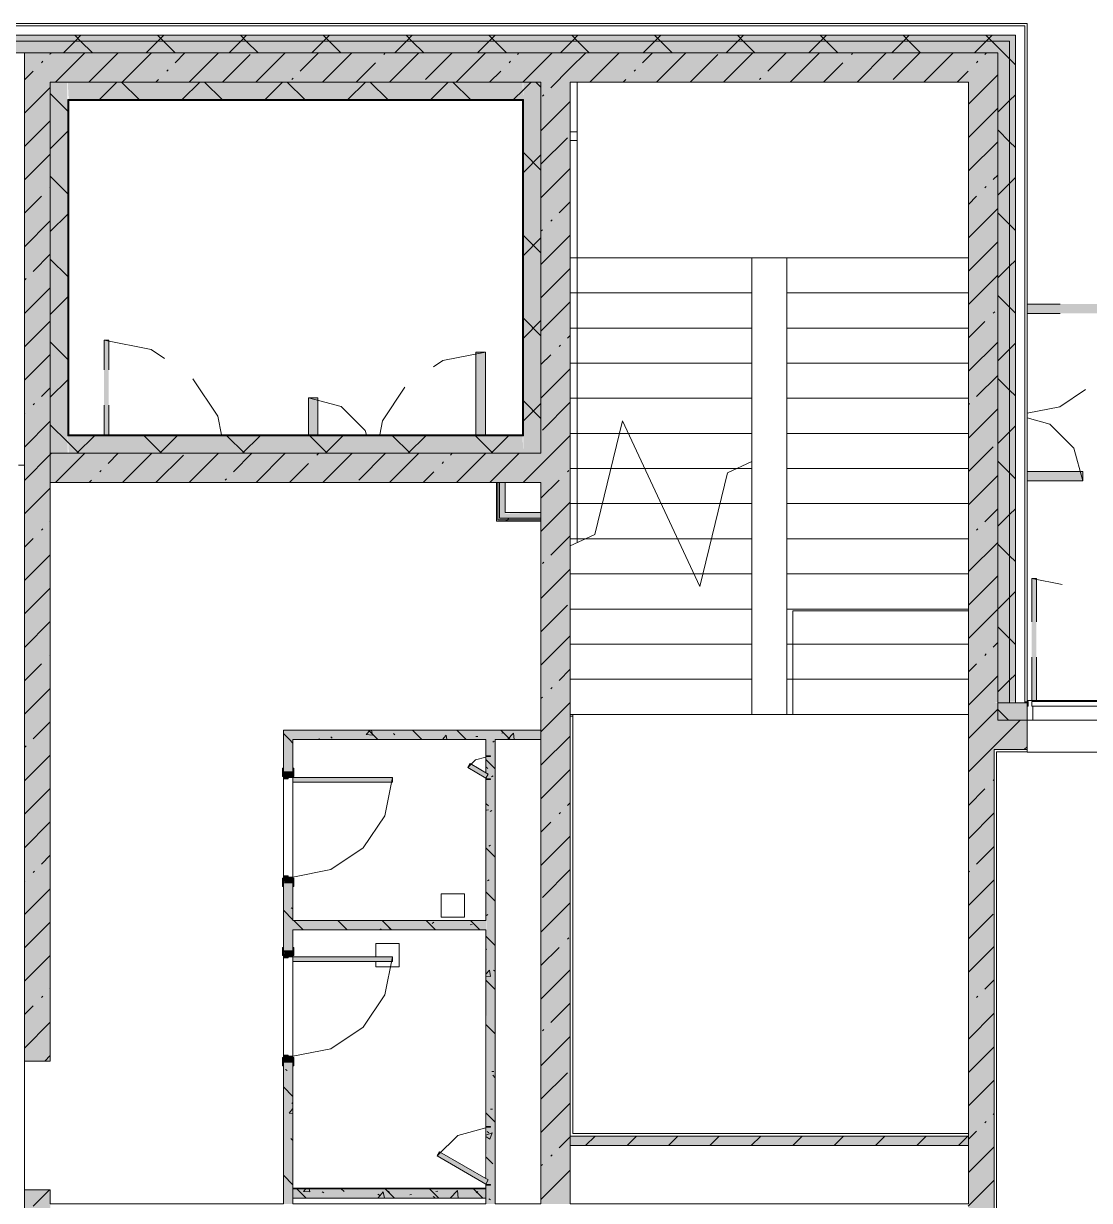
# Model space of a CAD drawing. Header units: millimetres. Extents: x -3817 to 677485, y -22715 to 103890.
# Drawn here: x 10388.4 to 10460.1, y -19467.7 to -19388.5 of the extents above; entities that cross this region are included whole.
import ezdxf

# ---------------------------------------------------------------- set-up
doc = ezdxf.new("R2010")
doc.units = ezdxf.units.MM
doc.layers.add('PDF _Геометрия', color=7, linetype='Continuous', true_color=0x1d1d1d)
doc.layers.add('PDF _Сплошная заливка', color=7, linetype='Continuous', true_color=0xffffff)

msp = doc.modelspace()

# ---------------------------------------------------------------- hatches: boundary and pattern name
at = {"layer": 'PDF _Сплошная заливка', "transparency": 33554559}
h = msp.add_hatch(color=256, dxfattribs=at)
h.paths.add_polyline_path([(10427.877, -19389.707), (10454.695, -19389.707), (10454.695, -19389.314), (10353.832, -19389.314), (10353.832, -19389.707), (10398.663, -19389.707)], flags=0)
h.paths.add_polyline_path([(10334.148, -19389.707), (10334.148, -19389.314), (10322.259, -19389.314), (10322.259, -19389.707), (10325.629, -19389.707)], flags=0)
h.paths.add_polyline_path([(10245.292, -19389.707), (10256.277, -19389.707), (10256.277, -19389.314), (10242.104, -19389.314), (10242.104, -19389.707)], flags=0)
h.paths.add_polyline_path([(10226.514, -19389.707), (10235.018, -19389.707), (10235.018, -19389.314), (10226.514, -19389.314)], flags=0)
h.paths.add_polyline_path([(10267.202, -19389.707), (10305.724, -19389.707), (10305.724, -19389.314), (10263.363, -19389.314), (10263.363, -19389.707)], flags=0)
h.paths.add_polyline_path([(10171.24, -19389.707), (10171.24, -19389.314), (10161.397, -19389.314), (10161.397, -19389.707), (10164.955, -19389.707)], flags=0)
h.paths.add_polyline_path([(10154.311, -19389.707), (10154.311, -19389.314), (10145.259, -19389.314), (10145.259, -19389.707), (10150.348, -19389.707)], flags=0)
h.paths.add_polyline_path([(10192.499, -19389.707), (10201.79, -19389.707), (10201.79, -19389.314), (10192.499, -19389.314)], flags=0)
h.paths.add_polyline_path([(10095.235, -19389.707), (10105.103, -19389.707), (10105.103, -19389.314), (10095.235, -19389.314)], flags=0)
h.paths.add_polyline_path([(10070.827, -19389.707), (10070.827, -19389.314), (10051.953, -19389.314), (10051.953, -19389.707), (10062.707, -19389.707)], flags=0)
h.paths.add_polyline_path([(10112.19, -19389.707), (10120.85, -19389.707), (10120.85, -19389.314), (10112.19, -19389.314)], flags=0)
for points in [[(10454.695, -19434.131), (10455.089, -19434.131), (10455.089, -19389.314), (10454.695, -19389.314), (10454.695, -19430.285)], [(10388.477, -19458.288), (10390.209, -19458.288), (10390.209, -19390.495), (10388.477, -19390.495), (10388.477, -19452.297)], [(10398.663, -19392.463), (10423.2, -19392.463), (10423.2, -19390.495), (10390.209, -19390.495), (10390.209, -19392.463), (10391.453, -19392.463)], [(10423.2, -19467.893), (10425.168, -19467.893), (10425.168, -19390.495), (10423.2, -19390.495), (10423.2, -19461.102)], [(10427.877, -19392.463), (10451.939, -19392.463), (10451.939, -19390.495), (10425.168, -19390.495), (10425.168, -19392.463)], [(10391.36, -19417.423), (10391.39, -19417.423), (10391.36, -19392.463), (10390.209, -19392.463), (10390.209, -19417.423)], [(10422.019, -19393.644), (10421.956, -19392.463), (10391.39, -19392.463), (10391.453, -19393.644), (10421.995, -19393.644)], [(10422.019, -19417.423), (10423.2, -19417.423), (10423.2, -19392.463), (10422.019, -19392.463), (10422.019, -19417.078)], [(10413.27, -19417.423), (10422.019, -19417.423), (10421.956, -19416.242), (10391.39, -19416.242), (10391.453, -19417.423), (10398.663, -19417.423)], [(10423.2, -19419.391), (10423.2, -19417.423), (10390.209, -19417.423), (10390.209, -19419.391), (10420.798, -19419.391)], [(10423.2, -19421.99), (10423.2, -19421.891), (10420.405, -19421.891), (10420.306, -19421.99), (10420.798, -19421.99)], [(10420.573, -19421.891), (10423.2, -19421.891), (10423.2, -19421.793), (10420.405, -19421.793), (10420.405, -19421.891)], [(10453.238, -19498.365), (10453.671, -19498.365), (10453.671, -19496.633), (10453.671, -19496.57), (10453.671, -19434.194), (10451.939, -19434.194), (10451.939, -19498.365)], [(10423.2, -19436.668), (10423.2, -19436.038), (10405.891, -19436.038), (10405.891, -19436.668), (10420.129, -19436.668)], [(10419.499, -19449.469), (10419.499, -19448.839), (10406.521, -19448.839), (10406.521, -19449.469), (10413.27, -19449.469)], [(10451.939, -19463.957), (10451.939, -19463.327), (10425.168, -19463.327), (10425.168, -19463.957), (10427.877, -19463.957)], [(10419.499, -19467.5), (10419.499, -19466.87), (10406.521, -19466.87), (10406.521, -19467.5), (10413.27, -19467.5)]]:
    msp.add_hatch(color=256, dxfattribs=at).paths.add_polyline_path(points)
h = msp.add_hatch(color=256, dxfattribs=at)
h.paths.add_polyline_path([(10453.907, -19390.495), (10453.907, -19389.707), (10353.832, -19389.707), (10353.832, -19390.495), (10427.877, -19390.495)], flags=0)
h.paths.add_polyline_path([(10267.202, -19390.495), (10305.724, -19390.495), (10305.724, -19389.707), (10263.363, -19389.707), (10263.363, -19390.495)], flags=0)
h.paths.add_polyline_path([(10334.148, -19390.495), (10334.148, -19389.707), (10322.259, -19389.707), (10322.259, -19390.495), (10329.424, -19390.495)], flags=0)
h.paths.add_polyline_path([(10242.104, -19390.495), (10256.277, -19390.495), (10256.277, -19389.707), (10242.104, -19389.707)], flags=0)
h.paths.add_polyline_path([(10235.018, -19390.495), (10235.018, -19389.707), (10226.514, -19389.707), (10226.514, -19390.495), (10232.618, -19390.495)], flags=0)
h.paths.add_polyline_path([(10194.168, -19390.495), (10201.79, -19390.495), (10201.79, -19389.707), (10192.499, -19389.707), (10192.499, -19390.495)], flags=0)
h.paths.add_polyline_path([(10145.259, -19390.495), (10154.311, -19390.495), (10154.311, -19389.707), (10145.259, -19389.707)], flags=0)
h.paths.add_polyline_path([(10120.85, -19390.495), (10120.85, -19389.707), (10112.19, -19389.707), (10112.19, -19390.495), (10117.737, -19390.495)], flags=0)
h.paths.add_polyline_path([(10161.397, -19390.495), (10171.24, -19390.495), (10171.24, -19389.707), (10161.397, -19389.707)], flags=0)
h.paths.add_polyline_path([(10105.103, -19390.495), (10105.103, -19389.707), (10095.235, -19389.707), (10095.235, -19390.495)], flags=0)
h.paths.add_polyline_path([(10070.827, -19390.495), (10070.827, -19389.707), (10052.347, -19389.707), (10052.347, -19390.495), (10062.707, -19390.495)], flags=0)
h = msp.add_hatch(color=256, dxfattribs=at)
h.paths.add_polyline_path([(10453.671, -19434.194), (10453.907, -19434.131), (10453.907, -19390.495), (10451.939, -19390.495), (10451.939, -19434.194), (10453.438, -19434.194)], flags=0)
h.paths.add_polyline_path([(10453.671, -19435.375), (10453.907, -19435.375), (10453.907, -19434.194), (10453.671, -19434.194), (10453.671, -19434.688)], flags=0)
at = {"layer": 'PDF _Сплошная заливка', "true_color": 0xe2e2e2, "transparency": 33554559}
for points in [[(10462.687, -19408.014), (10462.687, -19407.384), (10455.876, -19407.384), (10455.876, -19408.014), (10457.09, -19408.014)], [(10456.27, -19434.036), (10456.506, -19434.036), (10456.506, -19425.848), (10456.191, -19425.883), (10456.191, -19434.036)]]:
    msp.add_hatch(color=254, dxfattribs=at).paths.add_polyline_path(points)
at = {"layer": 'PDF _Сплошная заливка', "true_color": 0xe7e7e7, "transparency": 33554559}
msp.add_hatch(color=254, dxfattribs=at).paths.add_polyline_path([(10420.573, -19421.793), (10420.798, -19421.793), (10420.798, -19419.391), (10420.405, -19419.391), (10420.405, -19421.793)])
at = {"layer": 'PDF _Сплошная заливка', "transparency": 33554559}
h = msp.add_hatch(color=256, dxfattribs=at)
h.paths.add_polyline_path([(10707.206, -19435.375), (10707.206, -19434.194), (10667.209, -19434.194), (10667.209, -19435.375), (10706.025, -19435.375)], flags=0)
h.paths.add_polyline_path([(10639.675, -19435.375), (10642.408, -19435.375), (10642.408, -19434.194), (10631.385, -19434.194), (10631.385, -19435.375), (10635.322, -19435.375)], flags=0)
h.paths.add_polyline_path([(10649.495, -19435.375), (10660.122, -19435.375), (10660.122, -19434.194), (10649.495, -19434.194)], flags=0)
h.paths.add_polyline_path([(10557.132, -19435.375), (10562.49, -19435.375), (10562.49, -19434.194), (10551.307, -19434.194), (10551.307, -19435.375)], flags=0)
h.paths.add_polyline_path([(10569.576, -19435.375), (10579.812, -19435.375), (10579.812, -19434.194), (10569.576, -19434.194), (10569.576, -19434.688)], flags=0)
h.paths.add_polyline_path([(10530.124, -19435.375), (10534.143, -19435.375), (10534.143, -19434.194), (10524.692, -19434.194), (10524.692, -19435.375)], flags=0)
h.paths.add_polyline_path([(10586.898, -19435.375), (10597.131, -19435.375), (10597.131, -19434.194), (10586.898, -19434.194), (10586.898, -19434.688)], flags=0)
h.paths.add_polyline_path([(10613.275, -19435.375), (10613.275, -19434.194), (10604.217, -19434.194), (10604.217, -19435.375)], flags=0)
h.paths.add_polyline_path([(10453.907, -19435.375), (10455.876, -19435.375), (10455.876, -19434.194), (10453.907, -19434.194), (10453.907, -19434.688)], flags=0)
h.paths.add_polyline_path([(10517.606, -19435.375), (10517.606, -19434.194), (10481.859, -19434.194), (10481.859, -19435.375), (10515.517, -19435.375)], flags=0)
h = msp.add_hatch(color=256, dxfattribs=at)
h.paths.add_polyline_path([(10513.118, -19437.343), (10513.118, -19435.375), (10481.859, -19435.375), (10481.859, -19437.343), (10511.071, -19437.343)], flags=0)
h.paths.add_polyline_path([(10453.671, -19437.343), (10455.876, -19437.343), (10455.876, -19435.375), (10453.671, -19435.375)], flags=0)
h = msp.add_hatch(color=256, dxfattribs=at)
h.paths.add_polyline_path([(10405.891, -19467.893), (10406.521, -19467.893), (10406.521, -19458.363), (10405.891, -19458.363), (10405.891, -19461.102)], flags=0)
h.paths.add_polyline_path([(10405.966, -19450.883), (10406.521, -19450.883), (10406.521, -19446.313), (10405.891, -19446.313), (10405.891, -19450.883)], flags=0)
h.paths.add_polyline_path([(10405.891, -19438.833), (10406.521, -19438.833), (10406.521, -19436.668), (10405.891, -19436.668), (10405.891, -19438.597)], flags=0)
h = msp.add_hatch(color=256, dxfattribs=at)
h.paths.add_polyline_path([(10419.499, -19476.641), (10420.129, -19476.641), (10420.129, -19469.626), (10419.499, -19469.626), (10419.499, -19469.907)], flags=0)
h.paths.add_polyline_path([(10419.499, -19467.893), (10420.129, -19467.893), (10420.129, -19436.668), (10419.499, -19436.668), (10419.499, -19438.902), (10419.657, -19438.993), (10419.499, -19439.266), (10419.564, -19466.229), (10419.657, -19466.282), (10419.499, -19466.634)], flags=0)

# ---------------------------------------------------------------- linework, layer by layer
at = {"layer": 'PDF _Геометрия', "color": 7, "lineweight": 9}
for points in [[(10453.671, -19496.57), (10453.671, -19437.343), (10455.876, -19437.343), (10455.876, -19435.375), (10455.876, -19434.131), (10455.876, -19388.526), (10455.718, -19388.526), (10453.907, -19388.526), (10353.832, -19388.526), (10353.832, -19390.495), (10353.832, -19392.069), (10334.148, -19392.069), (10334.148, -19390.495), (10334.148, -19388.526), (10322.259, -19388.526), (10322.259, -19390.495), (10305.724, -19390.495), (10305.724, -19392.069), (10322.259, -19392.069), (10322.259, -19390.495)], [(10339.896, -19455.847), (10332.731, -19455.847), (10332.731, -19392.069), (10334.148, -19392.069), (10334.148, -19390.495), (10334.148, -19388.526), (10353.832, -19388.526), (10353.832, -19390.495), (10356.194, -19390.495), (10360.131, -19390.495), (10384.146, -19390.495), (10453.907, -19390.495), (10453.907, -19434.131)], [(10455.718, -19434.131), (10455.718, -19388.684), (10455.089, -19388.684), (10453.907, -19388.684), (10353.832, -19388.684)], [(10455.876, -19434.17), (10455.718, -19434.17), (10455.718, -19434.194), (10455.089, -19434.194), (10455.089, -19434.131), (10455.089, -19389.314), (10454.695, -19389.314), (10453.907, -19389.314), (10353.832, -19389.314)], [(10391.097, -19390.495), (10391.884, -19389.707), (10392.278, -19389.314)], [(10393.043, -19390.495), (10392.256, -19389.707), (10391.862, -19389.314)], [(10396.664, -19390.495), (10397.452, -19389.707), (10397.845, -19389.314)], [(10398.611, -19390.495), (10397.824, -19389.707), (10397.43, -19389.314)], [(10402.232, -19390.495), (10403.019, -19389.707), (10403.413, -19389.314)], [(10404.178, -19390.495), (10403.391, -19389.707), (10402.997, -19389.314)], [(10407.799, -19390.495), (10408.587, -19389.707), (10408.981, -19389.314)], [(10409.746, -19390.495), (10408.959, -19389.707), (10408.565, -19389.314)], [(10413.367, -19390.495), (10414.154, -19389.707), (10414.548, -19389.314)], [(10415.314, -19390.495), (10414.526, -19389.707), (10414.133, -19389.314)], [(10418.935, -19390.495), (10419.722, -19389.707), (10420.116, -19389.314)], [(10420.881, -19390.495), (10420.094, -19389.707), (10419.7, -19389.314)], [(10424.502, -19390.495), (10425.29, -19389.707), (10425.683, -19389.314)], [(10426.449, -19390.495), (10425.661, -19389.707), (10425.268, -19389.314)], [(10430.07, -19390.495), (10430.857, -19389.707), (10431.251, -19389.314)], [(10432.016, -19390.495), (10431.229, -19389.707), (10430.835, -19389.314)], [(10435.637, -19390.495), (10436.425, -19389.707), (10436.818, -19389.314)], [(10437.584, -19390.495), (10436.797, -19389.707), (10436.403, -19389.314)], [(10441.205, -19390.495), (10441.992, -19389.707), (10442.386, -19389.314)], [(10443.151, -19390.495), (10442.364, -19389.707), (10441.97, -19389.314)], [(10446.773, -19390.495), (10447.56, -19389.707), (10447.954, -19389.314)], [(10448.719, -19390.495), (10447.932, -19389.707), (10447.538, -19389.314)], [(10452.34, -19390.495), (10453.127, -19389.707), (10453.521, -19389.314)], [(10455.089, -19391.297), (10454.695, -19390.903), (10453.907, -19390.116), (10453.499, -19389.707), (10453.106, -19389.314)], [(10353.832, -19389.707), (10453.907, -19389.707), (10454.695, -19389.707), (10454.695, -19434.131), (10454.695, -19434.194), (10453.907, -19434.194)], [(10455.876, -19434.194), (10455.718, -19434.194), (10455.089, -19434.194), (10454.695, -19434.194), (10453.907, -19434.194), (10453.907, -19435.375), (10453.907, -19434.194), (10453.907, -19434.17), (10453.907, -19434.131), (10453.907, -19390.495), (10451.939, -19390.495), (10425.168, -19390.495), (10423.2, -19390.495), (10390.209, -19390.495), (10388.477, -19390.495)], [(10388.477, -19393.723), (10388.477, -19390.495), (10388.477, -19458.288), (10390.209, -19458.288), (10390.209, -19392.463), (10391.39, -19392.463), (10391.414, -19392.463), (10391.453, -19392.463), (10421.956, -19392.463)], [(10390.183, -19390.599), (10390.209, -19390.573), (10390.288, -19390.495)], [(10390.564, -19392.463), (10392.533, -19390.495)], [(10392.809, -19392.463), (10394.778, -19390.495)], [(10395.054, -19392.463), (10397.023, -19390.495)], [(10398.602, -19391.161), (10399.268, -19390.495)], [(10399.544, -19392.463), (10401.513, -19390.495)], [(10401.789, -19392.463), (10403.653, -19390.599)], [(10404.034, -19392.463), (10406.003, -19390.495)], [(10407.02, -19391.722), (10408.248, -19390.495)], [(10408.524, -19392.463), (10410.493, -19390.495)], [(10412.633, -19390.599), (10412.726, -19390.506)], [(10413.014, -19392.463), (10414.982, -19390.495)], [(10415.439, -19392.283), (10417.227, -19390.495)], [(10417.504, -19392.463), (10419.472, -19390.495)], [(10421.613, -19390.599), (10421.717, -19390.495)], [(10422.006, -19392.451), (10423.2, -19391.257), (10423.962, -19390.495)], [(10423.858, -19392.844), (10425.168, -19391.534), (10426.207, -19390.495)], [(10426.484, -19392.463), (10428.452, -19390.495)], [(10430.031, -19391.161), (10430.697, -19390.495)], [(10430.974, -19392.463), (10432.942, -19390.495)], [(10433.219, -19392.463), (10435.083, -19390.599)], [(10435.464, -19392.463), (10437.432, -19390.495)], [(10438.45, -19391.722), (10439.677, -19390.495)], [(10439.954, -19392.463), (10441.922, -19390.495)], [(10444.063, -19390.599), (10444.156, -19390.506)], [(10444.444, -19392.463), (10446.412, -19390.495)], [(10446.869, -19392.283), (10448.657, -19390.495)], [(10448.934, -19392.463), (10450.902, -19390.495)], [(10453.042, -19390.599), (10453.147, -19390.495)], [(10389.622, -19391.161), (10389.715, -19391.067)], [(10398.04, -19391.722), (10398.134, -19391.629)], [(10410.769, -19392.463), (10412.072, -19391.161)], [(10421.051, -19391.161), (10421.145, -19391.067)], [(10429.47, -19391.722), (10429.563, -19391.629)], [(10442.199, -19392.463), (10443.501, -19391.161)], [(10452.481, -19391.161), (10452.575, -19391.067)], [(10388.477, -19392.306), (10389.06, -19391.722)], [(10391.39, -19392.463), (10390.209, -19392.463), (10390.209, -19417.423), (10391.39, -19417.423), (10391.453, -19417.423), (10421.956, -19417.423), (10422.019, -19417.423), (10423.2, -19417.423), (10423.2, -19392.463), (10422.019, -19392.463)], [(10420.208, -19419.391), (10420.208, -19421.99), (10420.306, -19421.99), (10420.798, -19421.99), (10423.2, -19421.99), (10423.2, -19421.891), (10420.798, -19421.891), (10420.405, -19421.891), (10420.306, -19421.891), (10420.306, -19419.391), (10420.208, -19419.391), (10390.209, -19419.391), (10390.209, -19417.423), (10423.2, -19417.423), (10423.2, -19392.463), (10422.019, -19392.463), (10421.995, -19392.463), (10421.956, -19392.463), (10391.453, -19392.463)], [(10393.515, -19393.644), (10394.696, -19392.463)], [(10396.193, -19393.644), (10395.012, -19392.463)], [(10397.299, -19392.463), (10397.479, -19392.283)], [(10399.082, -19393.644), (10400.263, -19392.463)], [(10401.76, -19393.644), (10400.579, -19392.463)], [(10404.65, -19393.644), (10405.831, -19392.463)], [(10407.328, -19393.644), (10406.147, -19392.463)], [(10406.459, -19392.283), (10406.552, -19392.19)], [(10410.218, -19393.644), (10411.399, -19392.463)], [(10412.896, -19393.644), (10411.714, -19392.463)], [(10415.785, -19393.644), (10416.966, -19392.463)], [(10418.463, -19393.644), (10417.282, -19392.463)], [(10419.749, -19392.463), (10420.49, -19391.722)], [(10421.353, -19393.644), (10422.019, -19392.978), (10422.534, -19392.463)], [(10423.2, -19392.813), (10422.85, -19392.463)], [(10427.924, -19392.463), (10425.168, -19392.463), (10425.168, -19397.429)], [(10425.168, -19459.784), (10425.168, -19463.327), (10425.168, -19392.463), (10451.939, -19392.463), (10449.183, -19392.463)], [(10425.638, -19423.435), (10425.638, -19423.171), (10425.638, -19420.809), (10425.638, -19418.446), (10425.638, -19416.084), (10425.638, -19413.722), (10425.638, -19411.36), (10425.638, -19408.998), (10425.638, -19406.636), (10425.638, -19404.274), (10437.373, -19404.274), (10439.735, -19404.274), (10451.939, -19404.274), (10451.939, -19392.463), (10425.638, -19392.463), (10425.638, -19404.274), (10437.373, -19404.274), (10439.735, -19404.274), (10451.939, -19404.274), (10439.735, -19404.274), (10439.735, -19434.981), (10451.939, -19434.981), (10451.939, -19404.274), (10451.939, -19392.463), (10425.168, -19392.463), (10425.168, -19404.274), (10425.168, -19423.654), (10425.168, -19418.688)], [(10428.729, -19392.463), (10428.909, -19392.283)], [(10434.223, -19392.463), (10430.286, -19392.463)], [(10440.522, -19392.463), (10436.585, -19392.463)], [(10437.889, -19392.283), (10437.982, -19392.19)], [(10446.821, -19392.463), (10442.884, -19392.463)], [(10451.179, -19392.463), (10451.92, -19391.722)], [(10451.939, -19393.948), (10453.907, -19391.979)], [(10451.939, -19396.99), (10451.939, -19392.463), (10451.939, -19435.375), (10451.939, -19430.848)], [(10388.477, -19394.551), (10390.209, -19392.818)], [(10391.39, -19394.409), (10390.209, -19393.228)], [(10423.2, -19395.747), (10425.168, -19393.779)], [(10423.296, -19393.406), (10423.39, -19393.312)], [(10453.907, -19394.495), (10454.695, -19393.707), (10455.089, -19393.314)], [(10451.939, -19396.193), (10453.907, -19394.224)], [(10388.499, -19396.773), (10390.209, -19395.063)], [(10388.477, -19400.022), (10388.477, -19396.085)], [(10390.209, -19396.95), (10391.39, -19395.769)], [(10423.2, -19397.992), (10424.98, -19396.212)], [(10425.638, -19396.395), (10425.168, -19396.395), (10425.168, -19395.804), (10425.638, -19395.804)], [(10451.939, -19398.438), (10453.907, -19396.469)], [(10455.089, -19396.864), (10454.695, -19396.47), (10453.907, -19395.683)], [(10423.2, -19398.381), (10422.019, -19397.2)], [(10388.477, -19399.041), (10390.209, -19397.308)], [(10422.019, -19398.546), (10423.2, -19397.365)], [(10391.39, -19399.977), (10390.209, -19398.795)], [(10423.2, -19400.237), (10425.168, -19398.269)], [(10453.604, -19399.018), (10453.907, -19398.714)], [(10390.183, -19399.579), (10390.209, -19399.553)], [(10451.939, -19403.289), (10451.939, -19399.353)], [(10453.042, -19399.579), (10453.136, -19399.486)], [(10453.907, -19400.062), (10454.695, -19399.275), (10455.089, -19398.881)], [(10388.477, -19401.286), (10389.622, -19400.141)], [(10425.168, -19399.791), (10425.168, -19403.728)], [(10451.939, -19400.683), (10452.481, -19400.141)], [(10424.419, -19401.263), (10425.168, -19400.514)], [(10451.939, -19402.928), (10453.907, -19400.959)], [(10388.477, -19403.53), (10390.209, -19401.798)], [(10390.209, -19402.518), (10391.39, -19401.337)], [(10423.858, -19401.824), (10423.951, -19401.731)], [(10455.089, -19402.432), (10454.695, -19402.038), (10453.907, -19401.251)], [(10388.477, -19406.321), (10388.477, -19402.384)], [(10423.2, -19403.949), (10422.019, -19402.767)], [(10423.2, -19402.482), (10423.296, -19402.386)], [(10423.2, -19404.727), (10425.168, -19402.759)], [(10422.019, -19404.113), (10423.2, -19402.932)], [(10451.939, -19405.173), (10453.907, -19403.204)], [(10389.06, -19405.192), (10390.209, -19404.043)], [(10391.39, -19405.544), (10390.209, -19404.363)], [(10425.168, -19438.524), (10425.168, -19434.981), (10437.373, -19434.981), (10425.168, -19434.981), (10425.168, -19432.619), (10425.168, -19430.257), (10425.168, -19427.895), (10425.168, -19425.533), (10425.168, -19423.654), (10426.811, -19422.888), (10428.671, -19415.234), (10433.87, -19426.384), (10435.731, -19418.729), (10437.373, -19417.963), (10437.373, -19404.274), (10437.373, -19406.636), (10437.373, -19408.998), (10437.373, -19411.36), (10437.373, -19413.722), (10437.373, -19416.084), (10437.373, -19418.446), (10437.373, -19420.809), (10437.373, -19423.171), (10437.373, -19425.533), (10437.373, -19427.895), (10437.373, -19430.257), (10437.373, -19432.619), (10437.373, -19434.981), (10437.373, -19432.619), (10437.373, -19430.257), (10425.168, -19430.257), (10437.373, -19430.257), (10437.373, -19427.895), (10437.373, -19425.533), (10437.373, -19423.171), (10437.373, -19420.809), (10437.373, -19418.446), (10437.373, -19417.963)], [(10423.2, -19406.972), (10425.168, -19405.004)], [(10453.907, -19405.63), (10454.695, -19404.843), (10455.089, -19404.449)], [(10388.499, -19405.753), (10388.593, -19405.66)], [(10451.939, -19407.418), (10453.907, -19405.449)], [(10451.939, -19409.588), (10451.939, -19405.652)], [(10388.477, -19408.02), (10390.209, -19406.288)], [(10425.168, -19406.09), (10425.168, -19410.027)], [(10455.876, -19407.384), (10455.876, -19406.636)], [(10390.209, -19408.085), (10391.39, -19406.904)], [(10423.2, -19409.217), (10425.168, -19407.249)], [(10455.089, -19407.999), (10454.695, -19407.606), (10453.907, -19406.818)], [(10423.2, -19409.516), (10422.019, -19408.335)], [(10453.604, -19407.998), (10453.697, -19407.905)], [(10455.876, -19412.147), (10455.876, -19408.014)], [(10388.477, -19410.265), (10390.183, -19408.559)], [(10388.477, -19412.62), (10388.477, -19408.683)], [(10422.019, -19409.681), (10423.2, -19408.5)], [(10451.939, -19409.663), (10453.042, -19408.559)], [(10424.98, -19409.682), (10425.168, -19409.494)], [(10391.39, -19411.112), (10390.209, -19409.931)], [(10424.419, -19410.243), (10424.512, -19410.15)], [(10451.939, -19411.908), (10453.907, -19409.939)], [(10453.907, -19411.198), (10454.695, -19410.41), (10455.089, -19410.016)], [(10388.477, -19412.51), (10390.209, -19410.778)], [(10423.2, -19411.462), (10423.858, -19410.804)], [(10423.2, -19413.707), (10425.168, -19411.739)], [(10451.939, -19415.887), (10451.939, -19411.951)], [(10452.481, -19413.611), (10453.907, -19412.184)], [(10389.622, -19413.611), (10390.209, -19413.023)], [(10390.209, -19413.653), (10391.39, -19412.472)], [(10425.168, -19412.389), (10425.168, -19416.326)], [(10455.089, -19413.567), (10454.695, -19413.173), (10453.907, -19412.386)], [(10389.06, -19414.172), (10389.154, -19414.078)], [(10423.2, -19415.084), (10422.019, -19413.903)], [(10422.019, -19415.248), (10423.2, -19414.067)], [(10423.296, -19415.856), (10425.168, -19413.984)], [(10451.939, -19414.153), (10452.013, -19414.078)], [(10451.939, -19416.398), (10453.907, -19414.429)], [(10455.876, -19418.643), (10455.876, -19414.51)], [(10388.477, -19414.755), (10388.499, -19414.733)], [(10388.477, -19418.21), (10388.477, -19414.982)], [(10388.477, -19417), (10390.209, -19415.268)], [(10392.134, -19417.423), (10391.39, -19416.679), (10390.209, -19415.498)], [(10392.006, -19417.423), (10393.188, -19416.242)], [(10397.701, -19417.423), (10396.52, -19416.242)], [(10397.574, -19417.423), (10398.755, -19416.242)], [(10403.269, -19417.423), (10402.088, -19416.242)], [(10403.142, -19417.423), (10404.323, -19416.242)], [(10408.836, -19417.423), (10407.655, -19416.242)], [(10408.709, -19417.423), (10409.89, -19416.242)], [(10414.404, -19417.423), (10413.223, -19416.242)], [(10414.277, -19417.423), (10415.458, -19416.242)], [(10419.972, -19417.423), (10418.79, -19416.242)], [(10419.844, -19417.423), (10421.025, -19416.242)], [(10422.006, -19419.391), (10423.2, -19418.197), (10425.168, -19416.229)], [(10453.907, -19416.765), (10454.695, -19415.978), (10455.089, -19415.584)], [(10451.939, -19418.643), (10453.604, -19416.978)], [(10388.477, -19419.245), (10390.209, -19417.513), (10390.299, -19417.423)], [(10390.576, -19419.391), (10392.544, -19417.423)], [(10394.112, -19418.101), (10394.789, -19417.423)], [(10395.066, -19419.391), (10397.034, -19417.423)], [(10397.311, -19419.391), (10399.163, -19417.539)], [(10399.556, -19419.391), (10401.524, -19417.423)], [(10402.53, -19418.662), (10403.769, -19417.423)], [(10404.046, -19419.391), (10406.014, -19417.423)], [(10408.143, -19417.539), (10408.236, -19417.446)], [(10408.536, -19419.391), (10410.504, -19417.423)], [(10410.949, -19419.223), (10412.749, -19417.423)], [(10413.026, -19419.391), (10414.994, -19417.423)], [(10417.123, -19417.539), (10417.239, -19417.423)], [(10417.516, -19419.391), (10419.484, -19417.423)], [(10419.761, -19419.391), (10421.729, -19417.423)], [(10393.55, -19418.662), (10393.644, -19418.568)], [(10406.291, -19419.391), (10407.582, -19418.101)], [(10416.562, -19418.101), (10416.655, -19418.007)], [(10424.98, -19418.662), (10425.074, -19418.568)], [(10451.939, -19422.186), (10451.939, -19418.25)], [(10455.089, -19419.134), (10454.695, -19418.741), (10453.907, -19417.953)], [(10392.821, -19419.391), (10392.989, -19419.223)], [(10401.969, -19419.223), (10402.062, -19419.13)], [(10415.271, -19419.391), (10416, -19418.662)], [(10423.2, -19421.891), (10423.2, -19421.793), (10420.798, -19421.793), (10420.405, -19421.793), (10420.405, -19419.391), (10420.306, -19419.391)], [(10420.798, -19419.391), (10420.405, -19419.391)], [(10423.2, -19421.793), (10423.2, -19421.399), (10420.798, -19421.399), (10420.798, -19419.391), (10423.2, -19419.391)], [(10423.2, -19420.442), (10424.419, -19419.223)], [(10451.939, -19420.888), (10453.907, -19418.919)], [(10455.876, -19420.021), (10455.876, -19419.273)], [(10388.477, -19421.49), (10390.209, -19419.758)], [(10423.2, -19422.687), (10425.168, -19420.719)], [(10431.271, -19420.809), (10435.225, -19420.809)], [(10431.271, -19420.809), (10435.225, -19420.809)], [(10435.225, -19420.809), (10437.373, -19420.809)], [(10435.225, -19420.809), (10437.373, -19420.809)], [(10453.042, -19422.029), (10453.907, -19421.164)], [(10453.907, -19422.333), (10454.695, -19421.545), (10455.089, -19421.152)], [(10389.622, -19422.59), (10389.715, -19422.497)], [(10390.183, -19422.029), (10390.209, -19422.003)], [(10420.845, -19421.99), (10420.944, -19421.891), (10421.042, -19421.793)], [(10423.2, -19424.683), (10423.2, -19421.99), (10423.2, -19436.038), (10423.2, -19433.344)], [(10452.481, -19422.59), (10452.575, -19422.497)], [(10388.477, -19423.735), (10389.06, -19423.152)], [(10423.858, -19424.274), (10425.168, -19422.964)], [(10432.372, -19423.171), (10434.651, -19423.171)], [(10432.372, -19423.171), (10434.651, -19423.171)], [(10434.651, -19423.171), (10437.373, -19423.171)], [(10434.651, -19423.171), (10437.373, -19423.171)], [(10451.939, -19425.378), (10453.907, -19423.409)], [(10455.089, -19424.702), (10454.695, -19424.308), (10453.907, -19423.521)], [(10388.477, -19425.98), (10390.209, -19424.248)], [(10423.296, -19424.835), (10423.39, -19424.742)], [(10451.939, -19428.485), (10451.939, -19424.549)], [(10423.2, -19427.177), (10425.168, -19425.208)], [(10451.939, -19427.623), (10453.907, -19425.654)], [(10388.499, -19428.203), (10390.209, -19426.493)], [(10423.2, -19430.982), (10423.2, -19427.045)], [(10453.907, -19427.9), (10454.695, -19427.113), (10455.089, -19426.719)], [(10423.2, -19429.422), (10424.98, -19427.642)], [(10451.939, -19429.868), (10453.907, -19427.899)], [(10388.477, -19430.47), (10390.209, -19428.738)], [(10423.2, -19431.667), (10425.168, -19429.698)], [(10455.089, -19430.27), (10454.695, -19429.876), (10453.907, -19429.089)], [(10453.604, -19430.448), (10453.907, -19430.144)], [(10390.183, -19431.009), (10390.209, -19430.983)], [(10453.042, -19431.009), (10453.136, -19430.916)], [(10388.477, -19432.715), (10389.622, -19431.57)], [(10424.419, -19432.693), (10425.168, -19431.943)], [(10451.939, -19432.113), (10452.481, -19431.57)], [(10451.939, -19434.358), (10452.103, -19434.194), (10453.907, -19432.389)], [(10453.907, -19433.468), (10454.695, -19432.68), (10455.089, -19432.287)], [(10388.477, -19434.96), (10390.209, -19433.228)], [(10423.858, -19433.254), (10423.951, -19433.161)], [(10423.2, -19433.912), (10423.296, -19433.815)], [(10423.2, -19436.157), (10425.168, -19434.188)], [(10451.939, -19434.194), (10451.939, -19435.375), (10451.939, -19437.343), (10451.939, -19463.327), (10425.168, -19463.327), (10425.168, -19463.957), (10425.168, -19467.893), (10451.939, -19467.893), (10451.939, -19463.957), (10425.168, -19463.957)], [(10455.089, -19434.194), (10454.695, -19434.194)], [(10455.718, -19434.17), (10455.718, -19434.131), (10455.876, -19434.131)], [(10456.191, -19434.115), (10468.316, -19434.115)], [(10456.506, -19434.036), (10461.073, -19434.036), (10456.27, -19434.036), (10468.238, -19434.036), (10456.27, -19434.036)], [(10456.27, -19434.115), (10468.238, -19434.115), (10468.238, -19434.036), (10463.435, -19434.036), (10468.001, -19434.036)], [(10451.939, -19436.603), (10453.671, -19434.87), (10453.907, -19434.634)], [(10454.626, -19435.375), (10453.907, -19434.656)], [(10389.06, -19436.622), (10390.209, -19435.473)], [(10451.939, -19438.848), (10453.671, -19437.115), (10455.412, -19435.375)], [(10451.939, -19435.375), (10451.939, -19437.343)], [(10405.891, -19438.597), (10405.891, -19436.668), (10405.891, -19436.038), (10423.2, -19436.038), (10423.2, -19436.668), (10420.129, -19436.668), (10420.129, -19462.697), (10420.129, -19466.634), (10420.129, -19467.893), (10423.2, -19467.893), (10423.2, -19462.91)], [(10406.521, -19438.597), (10406.521, -19436.668), (10419.499, -19436.668), (10419.499, -19438.902), (10419.499, -19437.77)], [(10423.2, -19438.402), (10425.168, -19436.433)], [(10423.2, -19441.651), (10423.2, -19436.668), (10423.2, -19467.893)], [(10388.499, -19437.183), (10388.593, -19437.089)], [(10455.688, -19437.343), (10455.876, -19437.156)], [(10388.477, -19439.45), (10390.209, -19437.718)], [(10420.129, -19437.77), (10420.129, -19439.345)], [(10405.891, -19438.833), (10406.521, -19438.833)], [(10405.891, -19445.998), (10405.891, -19439.148)], [(10423.2, -19440.647), (10425.168, -19438.678)], [(10388.477, -19441.695), (10390.183, -19439.989)], [(10406.521, -19439.227), (10406.521, -19445.998)], [(10419.499, -19439.266), (10419.499, -19448.839), (10406.521, -19448.839), (10406.521, -19446.549)], [(10451.939, -19441.093), (10453.042, -19439.989)], [(10453.604, -19439.428), (10453.671, -19439.36)], [(10424.98, -19441.112), (10425.168, -19440.923)], [(10425.168, -19440.887), (10425.168, -19444.823)], [(10388.477, -19443.94), (10390.209, -19442.208)], [(10423.2, -19442.892), (10423.858, -19442.234)], [(10424.419, -19441.673), (10424.512, -19441.579)], [(10451.939, -19443.338), (10453.671, -19441.605)], [(10423.2, -19445.137), (10425.168, -19443.168)], [(10452.481, -19445.04), (10453.671, -19443.85)], [(10389.622, -19445.04), (10390.209, -19444.453)], [(10423.2, -19447.95), (10423.2, -19444.013)], [(10389.06, -19445.602), (10389.154, -19445.508)], [(10423.296, -19447.285), (10425.168, -19445.413)], [(10451.939, -19445.583), (10452.013, -19445.508)], [(10388.477, -19446.185), (10388.499, -19446.163)], [(10406.521, -19446.313), (10405.966, -19446.313)], [(10451.939, -19447.827), (10453.671, -19446.095)], [(10388.477, -19448.43), (10390.209, -19446.698)], [(10405.891, -19446.549), (10405.891, -19450.647)], [(10423.2, -19449.627), (10425.168, -19447.658)], [(10425.168, -19447.186), (10425.168, -19451.122)], [(10451.939, -19450.072), (10453.604, -19448.408)], [(10388.477, -19450.675), (10390.209, -19448.943)], [(10406.521, -19450.647), (10406.521, -19449.469), (10419.499, -19449.469), (10419.499, -19462.697), (10419.499, -19466.191)], [(10424.98, -19450.091), (10425.074, -19449.998)], [(10405.966, -19450.883), (10406.521, -19450.883)], [(10423.2, -19454.249), (10423.2, -19450.312)], [(10423.2, -19451.872), (10424.419, -19450.653)], [(10451.939, -19452.317), (10453.671, -19450.585)], [(10388.477, -19452.92), (10390.209, -19451.188)], [(10405.891, -19458.048), (10405.891, -19451.198)], [(10406.521, -19451.277), (10406.521, -19458.048)], [(10423.2, -19454.117), (10425.168, -19452.148)], [(10390.183, -19453.459), (10390.209, -19453.433)], [(10453.042, -19453.459), (10453.671, -19452.83)], [(10389.622, -19454.02), (10389.715, -19453.927)], [(10425.168, -19453.485), (10425.168, -19457.421)], [(10452.481, -19454.02), (10452.575, -19453.927)], [(10388.477, -19455.165), (10389.06, -19454.581)], [(10423.858, -19455.704), (10425.168, -19454.393)], [(10388.477, -19457.41), (10390.209, -19455.678)], [(10451.939, -19456.807), (10453.671, -19455.075)], [(10423.2, -19460.548), (10423.2, -19456.611)], [(10423.296, -19456.265), (10423.39, -19456.172)], [(10423.2, -19458.607), (10425.168, -19456.638)], [(10451.939, -19459.052), (10453.671, -19457.32)], [(10389.844, -19458.288), (10390.209, -19457.923)], [(10405.891, -19458.599), (10405.891, -19467.893), (10400.445, -19467.893), (10390.209, -19467.893), (10390.209, -19466.954), (10388.477, -19466.954), (10388.477, -19475.696), (10388.477, -19477.271), (10388.477, -19521.986), (10390.209, -19521.986), (10390.209, -19498.365), (10391.547, -19498.365)], [(10406.521, -19458.363), (10405.891, -19458.363)], [(10419.499, -19466.634), (10419.499, -19467.893), (10406.521, -19467.893), (10406.521, -19458.599)], [(10423.2, -19460.852), (10424.98, -19459.071)], [(10451.939, -19461.297), (10453.671, -19459.565)], [(10423.2, -19463.097), (10425.168, -19461.128)], [(10453.604, -19461.878), (10453.671, -19461.81)], [(10453.042, -19462.439), (10453.136, -19462.346)], [(10424.419, -19464.123), (10425.168, -19463.373)], [(10426.202, -19463.957), (10426.832, -19463.327)], [(10428.986, -19463.957), (10429.616, -19463.327)], [(10431.77, -19463.957), (10432.4, -19463.327)], [(10434.554, -19463.957), (10435.184, -19463.327)], [(10437.338, -19463.957), (10437.968, -19463.327)], [(10440.121, -19463.957), (10440.751, -19463.327)], [(10442.905, -19463.957), (10443.535, -19463.327)], [(10445.689, -19463.957), (10446.319, -19463.327)], [(10448.473, -19463.957), (10449.103, -19463.327)], [(10451.257, -19463.957), (10451.886, -19463.327)], [(10451.939, -19463.542), (10452.481, -19463)], [(10451.939, -19463.957), (10451.939, -19463.327)], [(10451.939, -19465.787), (10453.671, -19464.055)], [(10423.2, -19465.342), (10423.296, -19465.245)], [(10423.858, -19464.684), (10423.951, -19464.591)], [(10423.2, -19467.587), (10425.168, -19465.618)], [(10451.92, -19468.051), (10451.939, -19468.032), (10453.671, -19466.3)], [(10389.06, -19468.051), (10390.157, -19466.954)]]:
    msp.add_lwpolyline(points, dxfattribs=at)
for points in [[(10422.019, -19416.242), (10421.995, -19416.242), (10421.956, -19416.242), (10391.453, -19416.242), (10391.414, -19416.242), (10391.39, -19416.242), (10391.39, -19393.644), (10391.414, -19393.644), (10391.453, -19393.644), (10421.956, -19393.644), (10421.995, -19393.644), (10422.019, -19393.644)], [(10421.956, -19416.218), (10391.453, -19416.218), (10391.414, -19416.218), (10391.414, -19393.668), (10391.453, -19393.668), (10421.956, -19393.668), (10421.995, -19393.668), (10421.995, -19416.218)], [(10421.956, -19393.707), (10421.956, -19416.179), (10391.453, -19416.179), (10391.453, -19393.707)], [(10437.373, -19404.274), (10425.168, -19404.274)], [(10439.735, -19404.274), (10451.939, -19404.274), (10451.939, -19406.636), (10451.939, -19408.998), (10451.939, -19411.36), (10451.939, -19413.722), (10451.939, -19416.084), (10451.939, -19418.446), (10451.939, -19420.809), (10451.939, -19423.171), (10451.939, -19425.533), (10451.939, -19427.895), (10439.735, -19427.895), (10439.735, -19425.533), (10439.735, -19423.171), (10439.735, -19420.809), (10439.735, -19418.446), (10439.735, -19416.084), (10439.735, -19413.722), (10439.735, -19411.36), (10439.735, -19408.998), (10439.735, -19406.636)], [(10437.373, -19406.636), (10425.168, -19406.636)], [(10437.373, -19406.636), (10425.638, -19406.636)], [(10439.735, -19406.636), (10451.939, -19406.636)], [(10439.735, -19406.636), (10451.939, -19406.636)], [(10437.373, -19408.998), (10425.168, -19408.998)], [(10437.373, -19408.998), (10425.638, -19408.998)], [(10439.735, -19408.998), (10451.939, -19408.998)], [(10439.735, -19408.998), (10451.939, -19408.998)], [(10437.373, -19411.36), (10425.168, -19411.36)], [(10437.373, -19411.36), (10425.638, -19411.36)], [(10439.735, -19411.36), (10451.939, -19411.36)], [(10439.735, -19411.36), (10451.939, -19411.36)], [(10437.373, -19413.722), (10425.168, -19413.722)], [(10437.373, -19413.722), (10425.638, -19413.722)], [(10439.735, -19413.722), (10451.939, -19413.722)], [(10439.735, -19413.722), (10451.939, -19413.722)], [(10429.068, -19416.084), (10428.464, -19416.084), (10425.168, -19416.084), (10428.464, -19416.084), (10429.068, -19416.084), (10437.373, -19416.084)], [(10428.464, -19416.084), (10425.638, -19416.084)], [(10437.373, -19416.084), (10429.068, -19416.084)], [(10439.735, -19416.084), (10451.939, -19416.084)], [(10439.735, -19416.084), (10451.939, -19416.084)], [(10430.169, -19418.446), (10427.89, -19418.446), (10425.168, -19418.446), (10427.89, -19418.446)], [(10427.877, -19418.446), (10425.638, -19418.446)], [(10436.336, -19418.446), (10430.169, -19418.446)], [(10437.373, -19418.446), (10436.336, -19418.446), (10430.169, -19418.446), (10436.336, -19418.446)], [(10439.735, -19418.446), (10451.939, -19418.446)], [(10439.735, -19418.446), (10451.939, -19418.446)], [(10423.2, -19421.399), (10423.2, -19419.391)], [(10431.271, -19420.809), (10427.316, -19420.809), (10425.168, -19420.809), (10427.316, -19420.809)], [(10427.316, -19420.809), (10425.638, -19420.809)], [(10435.225, -19420.809), (10431.271, -19420.809)], [(10439.735, -19420.809), (10451.939, -19420.809)], [(10439.735, -19420.809), (10451.939, -19420.809)], [(10432.372, -19423.171), (10426.205, -19423.171), (10425.168, -19423.171), (10426.205, -19423.171)], [(10426.205, -19423.171), (10425.638, -19423.171)], [(10434.651, -19423.171), (10432.372, -19423.171)], [(10439.735, -19423.171), (10451.939, -19423.171)], [(10439.735, -19423.171), (10451.939, -19423.171)], [(10433.473, -19425.533), (10425.168, -19425.533), (10433.473, -19425.533), (10434.077, -19425.533), (10437.373, -19425.533), (10434.077, -19425.533)], [(10434.077, -19425.533), (10433.473, -19425.533)], [(10439.735, -19425.533), (10451.939, -19425.533)], [(10439.735, -19425.533), (10451.939, -19425.533)], [(10437.373, -19427.895), (10425.168, -19427.895)], [(10439.735, -19427.895), (10451.939, -19427.895)], [(10439.735, -19430.257), (10451.939, -19430.257)], [(10437.373, -19432.619), (10425.168, -19432.619)], [(10439.735, -19432.619), (10451.939, -19432.619)], [(10456.27, -19434.036), (10461.073, -19434.036), (10456.27, -19434.036), (10455.876, -19434.036)], [(10456.191, -19434.115), (10456.27, -19434.115), (10456.27, -19434.036), (10455.876, -19434.036), (10455.876, -19434.115), (10455.955, -19434.115), (10455.955, -19434.43), (10455.876, -19434.43), (10455.876, -19435.375), (10456.27, -19435.375), (10456.27, -19434.43), (10456.191, -19434.43)], [(10455.876, -19434.115), (10455.955, -19434.115), (10455.955, -19434.43), (10455.955, -19434.115)], [(10456.191, -19434.43), (10468.316, -19434.43), (10468.316, -19434.115), (10456.191, -19434.115)], [(10468.238, -19435.375), (10456.27, -19435.375), (10456.27, -19434.43), (10468.238, -19434.43)], [(10453.907, -19435.375), (10455.876, -19435.375)], [(10406.521, -19467.5), (10419.499, -19467.5), (10419.499, -19466.87), (10406.521, -19466.87)]]:
    msp.add_lwpolyline(points, close=True, dxfattribs=at)
at = {"layer": 'PDF _Геометрия', "color": 253, "lineweight": 9, "true_color": 0xaaaaaa}
for points in [[(10458.1, -19407.384), (10455.876, -19407.384)], [(10455.876, -19408.014), (10458.1, -19408.014)], [(10394.146, -19411.821), (10394.146, -19409.825), (10393.831, -19409.825), (10393.831, -19411.821)], [(10397.884, -19411.048), (10396.995, -19410.454), (10393.831, -19409.825)], [(10415.964, -19411.605), (10416.597, -19411.181), (10419.46, -19410.612)], [(10419.46, -19416.179), (10419.46, -19410.612), (10418.83, -19410.612), (10418.83, -19416.179)], [(10401.718, -19416.179), (10401.469, -19414.928), (10399.791, -19412.417)], [(10412.36, -19416.179), (10412.549, -19415.23), (10414.056, -19412.974)], [(10408.2, -19416.179), (10408.2, -19413.683), (10407.571, -19413.683), (10407.571, -19416.179)], [(10411.467, -19416.179), (10411.389, -19415.887), (10409.775, -19414.274), (10407.571, -19413.683)], [(10455.876, -19414.731), (10458.069, -19414.295), (10459.798, -19413.14)], [(10393.831, -19414.183), (10393.831, -19416.179)], [(10394.146, -19416.179), (10394.146, -19414.183)], [(10455.876, -19415.043), (10457.411, -19415.455), (10459.025, -19417.068), (10459.616, -19419.273)], [(10405.891, -19438.242), (10405.891, -19436.038), (10423.2, -19436.038), (10423.2, -19421.99), (10420.208, -19421.99), (10420.208, -19419.391), (10390.209, -19419.391), (10390.209, -19458.288), (10388.477, -19458.288), (10388.477, -19466.954), (10390.209, -19466.954)], [(10455.876, -19419.273), (10459.616, -19419.273), (10459.616, -19418.643), (10455.876, -19418.643)], [(10456.506, -19428.761), (10456.506, -19425.848), (10456.191, -19425.848), (10456.191, -19428.761)], [(10458.232, -19426.254), (10456.191, -19425.848)], [(10451.939, -19434.688), (10451.939, -19428.013), (10440.128, -19428.013), (10440.128, -19434.981), (10440.128, -19428.013), (10451.939, -19428.013), (10440.128, -19428.013), (10440.128, -19434.981), (10437.373, -19434.981), (10440.128, -19434.981), (10440.128, -19428.013), (10451.939, -19428.013)], [(10456.191, -19431.123), (10456.191, -19434.036)], [(10456.506, -19434.036), (10456.506, -19431.123)], [(10437.373, -19434.981), (10440.128, -19434.981), (10425.334, -19434.981), (10425.334, -19463.161), (10451.939, -19463.161), (10451.939, -19434.981), (10440.128, -19434.981)], [(10455.876, -19435.375), (10455.876, -19437.509), (10481.859, -19437.509), (10481.859, -19435.375)], [(10468.631, -19435.375), (10481.466, -19435.375), (10456.27, -19435.375), (10468.238, -19435.375)], [(10419.499, -19438.902), (10419.499, -19436.668), (10406.521, -19436.668), (10406.521, -19438.242)], [(10481.859, -19437.509), (10455.876, -19437.509), (10455.876, -19437.343), (10453.671, -19437.343)], [(10455.876, -19437.501), (10453.829, -19437.501), (10453.829, -19496.633)], [(10419.499, -19437.849), (10418.791, -19438.038), (10418.272, -19438.557)], [(10406.521, -19445.919), (10409.082, -19445.41), (10411.254, -19443.959), (10412.704, -19441.788), (10413.214, -19439.227)], [(10419.499, -19443.492), (10419.499, -19439.266)], [(10405.891, -19450.647), (10405.891, -19446.549)], [(10406.521, -19448.839), (10419.499, -19448.839)], [(10419.499, -19466.191), (10419.499, -19449.469), (10406.521, -19449.469)], [(10412.098, -19451.277), (10412.098, -19450.374), (10413.673, -19450.374), (10413.673, -19451.949), (10412.098, -19451.949), (10412.098, -19451.592)], [(10406.521, -19457.969), (10409.082, -19457.46), (10411.254, -19456.009), (10412.704, -19453.838), (10413.214, -19451.277)], [(10390.209, -19467.893), (10405.891, -19467.893), (10405.891, -19458.599)], [(10406.521, -19458.599), (10406.521, -19466.836), (10419.499, -19466.836), (10419.499, -19466.555)], [(10419.499, -19462.776), (10417.61, -19463.282), (10416.226, -19464.665)]]:
    msp.add_lwpolyline(points, dxfattribs=at)
for points in [[(10388.477, -19418.21), (10388.477, -19417.423)], [(10388.083, -19418.21), (10388.477, -19418.21)], [(10425.168, -19418.21), (10425.168, -19423.654)], [(10425.168, -19421.32), (10425.168, -19423.654)], [(10425.168, -19434.981), (10425.168, -19435.099), (10425.334, -19435.099), (10425.168, -19435.099)], [(10418.272, -19438.557), (10419.499, -19439.266), (10419.657, -19438.993), (10418.429, -19438.284)], [(10419.814, -19437.809), (10419.814, -19437.77), (10419.499, -19437.77), (10419.499, -19437.809)], [(10405.828, -19439.148), (10405.891, -19439.148), (10405.891, -19438.597), (10405.828, -19438.597)], [(10405.891, -19439.03), (10406.521, -19439.03), (10406.521, -19438.833), (10405.891, -19438.833)], [(10406.521, -19439.227), (10406.521, -19439.03), (10405.891, -19439.03), (10405.891, -19439.305), (10406.206, -19439.305), (10406.206, -19439.227)], [(10405.891, -19439.148), (10405.899, -19439.148), (10405.899, -19439.03), (10405.891, -19439.03)], [(10406.513, -19439.148), (10406.521, -19439.148), (10406.521, -19439.03), (10406.513, -19439.03)], [(10406.521, -19439.148), (10406.584, -19439.148), (10406.584, -19438.597), (10406.521, -19438.597)], [(10413.214, -19439.227), (10406.521, -19439.227), (10406.521, -19439.541), (10413.214, -19439.541)], [(10419.814, -19439.305), (10419.499, -19439.305), (10419.499, -19439.345), (10419.814, -19439.345)], [(10405.828, -19445.998), (10405.828, -19446.549), (10405.891, -19446.549), (10405.891, -19445.998)], [(10406.521, -19445.919), (10406.206, -19445.919), (10406.206, -19445.84), (10405.891, -19445.84), (10405.891, -19446.116), (10406.521, -19446.116)], [(10405.891, -19445.998), (10405.891, -19446.116), (10405.899, -19446.116), (10405.899, -19445.998)], [(10405.891, -19446.116), (10405.891, -19446.313), (10406.521, -19446.313), (10406.521, -19446.116)], [(10406.513, -19445.998), (10406.513, -19446.116), (10406.521, -19446.116), (10406.521, -19445.998)], [(10406.521, -19445.998), (10406.521, -19446.549), (10406.584, -19446.549), (10406.584, -19445.998)], [(10418.056, -19447.048), (10418.056, -19448.623), (10416.481, -19448.623), (10416.481, -19447.048)], [(10405.828, -19451.198), (10405.891, -19451.198), (10405.891, -19450.647), (10405.828, -19450.647)], [(10405.891, -19451.08), (10406.521, -19451.08), (10406.521, -19450.883), (10405.891, -19450.883)], [(10406.521, -19451.198), (10406.584, -19451.198), (10406.584, -19450.647), (10406.521, -19450.647)], [(10406.521, -19451.277), (10406.521, -19451.08), (10405.891, -19451.08), (10405.891, -19451.355), (10406.206, -19451.355), (10406.206, -19451.277)], [(10405.891, -19451.198), (10405.899, -19451.198), (10405.899, -19451.08), (10405.891, -19451.08)], [(10406.513, -19451.198), (10406.521, -19451.198), (10406.521, -19451.08), (10406.513, -19451.08)], [(10413.214, -19451.277), (10406.521, -19451.277), (10406.521, -19451.592), (10413.214, -19451.592)], [(10405.828, -19458.048), (10405.828, -19458.599), (10405.891, -19458.599), (10405.891, -19458.048)], [(10406.521, -19457.969), (10406.206, -19457.969), (10406.206, -19457.891), (10405.891, -19457.891), (10405.891, -19458.166), (10406.521, -19458.166)], [(10405.891, -19458.048), (10405.891, -19458.166), (10405.899, -19458.166), (10405.899, -19458.048)], [(10405.891, -19458.166), (10405.891, -19458.363), (10406.521, -19458.363), (10406.521, -19458.166)], [(10406.513, -19458.048), (10406.513, -19458.166), (10406.521, -19458.166), (10406.521, -19458.048)], [(10406.521, -19458.048), (10406.521, -19458.599), (10406.584, -19458.599), (10406.584, -19458.048)], [(10419.814, -19462.736), (10419.814, -19462.697), (10419.499, -19462.697), (10419.499, -19462.736)], [(10416.226, -19464.665), (10419.499, -19466.555), (10419.657, -19466.282), (10416.384, -19464.393)], [(10419.814, -19466.594), (10419.499, -19466.594), (10419.499, -19466.634), (10419.814, -19466.634)]]:
    msp.add_lwpolyline(points, close=True, dxfattribs=at)
at = {"layer": 'PDF _Геометрия', "color": 8, "lineweight": 9, "true_color": 0x787878}
for points in [[(10406.521, -19436.902), (10406.287, -19436.668), (10405.891, -19436.272)], [(10408.166, -19436.668), (10408.304, -19436.615)], [(10408.287, -19436.668), (10408.304, -19436.615)], [(10409.168, -19436.577), (10409.069, -19436.478)], [(10411.876, -19436.373), (10411.458, -19436.336), (10411.708, -19436.038)], [(10412.226, -19436.668), (10411.596, -19436.038)], [(10411.876, -19436.373), (10411.814, -19436.038)], [(10413.276, -19436.257), (10413.373, -19436.346)], [(10415.198, -19436.668), (10414.568, -19436.038)], [(10416.569, -19436.668), (10416.816, -19436.373)], [(10416.87, -19436.668), (10416.816, -19436.374)], [(10418.166, -19436.668), (10417.536, -19436.038)], [(10418.823, -19436.475), (10418.954, -19436.458)], [(10419.956, -19436.854), (10420.06, -19436.774)], [(10421.137, -19436.668), (10420.507, -19436.038)], [(10420.575, -19436.245), (10420.706, -19436.228)], [(10420.938, -19436.668), (10421.343, -19436.245)], [(10421.393, -19436.668), (10421.344, -19436.246)], [(10420.129, -19438.631), (10419.499, -19438.001)], [(10419.513, -19438.537), (10419.624, -19438.608)], [(10419.871, -19439.184), (10419.975, -19439.104)], [(10419.661, -19441.131), (10419.499, -19440.969)], [(10419.543, -19441.417), (10419.674, -19441.4)], [(10419.785, -19441.515), (10419.89, -19441.434)], [(10420.129, -19444.571), (10419.499, -19443.941)], [(10419.7, -19443.845), (10419.805, -19443.764)], [(10419.615, -19446.175), (10419.72, -19446.095)], [(10420.129, -19447.539), (10419.499, -19446.909)], [(10406.521, -19448.781), (10405.891, -19448.151)], [(10406.415, -19447.974), (10406.521, -19448.041)], [(10419.53, -19448.505), (10419.635, -19448.425)], [(10407.209, -19449.469), (10406.579, -19448.839)], [(10410.181, -19449.469), (10409.551, -19448.839)], [(10412.371, -19449.469), (10412.464, -19449.398)], [(10413.149, -19449.469), (10412.519, -19448.839)], [(10412.966, -19449.297), (10413.063, -19449.387)], [(10416.12, -19449.469), (10415.49, -19448.839)], [(10415.894, -19449.03), (10415.999, -19448.95)], [(10418.44, -19449.118), (10418.571, -19449.101)], [(10419.088, -19449.469), (10418.458, -19448.839)], [(10420.129, -19450.51), (10419.499, -19449.88)], [(10419.499, -19450.794), (10419.55, -19450.755)], [(10419.499, -19452.443), (10419.729, -19452.169)], [(10419.499, -19452.581), (10419.81, -19452.608)], [(10419.81, -19452.608), (10419.729, -19452.169)], [(10419.999, -19452.183), (10420.11, -19452.253)], [(10420.129, -19453.478), (10419.499, -19452.848)], [(10420.129, -19456.45), (10419.499, -19455.82)], [(10406.033, -19458.844), (10406.145, -19458.915)], [(10419.898, -19458.999), (10420.029, -19458.982)], [(10420.129, -19459.417), (10419.958, -19459.246)], [(10406.521, -19460.66), (10405.891, -19460.03)], [(10406.458, -19461.099), (10406.521, -19461.157)], [(10406.521, -19461.805), (10406.272, -19461.784), (10406.521, -19461.487)], [(10420.129, -19462.389), (10419.499, -19461.759)], [(10419.809, -19461.529), (10419.94, -19461.512)], [(10405.901, -19463.008), (10405.891, -19462.998)], [(10406.495, -19463.602), (10406.396, -19463.503)], [(10419.499, -19463.272), (10419.908, -19463.115)], [(10419.499, -19463.358), (10419.766, -19463.538)], [(10419.587, -19463.033), (10419.698, -19463.104)], [(10419.766, -19463.539), (10419.908, -19463.116)], [(10419.958, -19465.186), (10419.499, -19464.727)], [(10406.521, -19466.599), (10405.891, -19465.97)], [(10407.421, -19467.5), (10406.792, -19466.87)], [(10407.662, -19467.085), (10407.244, -19467.049), (10407.394, -19466.87)], [(10407.662, -19467.086), (10407.622, -19466.87)], [(10409.96, -19467.067), (10409.763, -19466.87)], [(10413.361, -19467.5), (10412.731, -19466.87)], [(10416.333, -19467.5), (10415.703, -19466.87)], [(10419.3, -19467.5), (10418.671, -19466.87)], [(10408.49, -19467.077), (10408.601, -19467.148)], [(10412.227, -19467.235), (10412.338, -19467.306)], [(10412.398, -19467.5), (10412.264, -19467.488), (10412.602, -19467.086)], [(10412.678, -19467.5), (10412.602, -19467.086)], [(10412.925, -19467.025), (10413.022, -19467.114)], [(10414.374, -19467.281), (10414.505, -19467.264)], [(10415.963, -19467.392), (10416.075, -19467.463)], [(10416.126, -19467.051), (10416.257, -19467.034)], [(10417.101, -19467.5), (10417.585, -19466.996)], [(10417.644, -19467.5), (10417.585, -19466.996)], [(10418.849, -19467.147), (10418.954, -19467.066)], [(10419.7, -19467.55), (10419.811, -19467.621)]]:
    msp.add_lwpolyline(points, dxfattribs=at)
at = {"layer": 'PDF _Сплошная заливка', "lineweight": 60, "transparency": 33554559}
for points in [[(10454.695, -19434.194), (10454.695, -19389.707), (10453.907, -19434.194), (10453.907, -19389.707)], [(10420.208, -19421.99), (10420.306, -19421.891), (10420.208, -19419.391), (10420.306, -19419.391)], [(10420.306, -19421.891), (10420.405, -19421.793), (10420.306, -19419.391), (10420.405, -19419.391)], [(10390.209, -19475.696), (10390.209, -19466.954), (10388.477, -19475.696), (10388.477, -19466.954)]]:
    msp.add_solid(points, dxfattribs=at)
at = {"layer": 'PDF _Сплошная заливка', "color": 254, "lineweight": 60, "true_color": 0xe2e2e2, "transparency": 33554559}
for points in [[(10394.146, -19416.179), (10394.146, -19409.825), (10393.831, -19416.179), (10393.831, -19409.825)], [(10419.46, -19416.179), (10419.46, -19410.612), (10418.83, -19416.179), (10418.83, -19410.612)], [(10408.2, -19416.179), (10408.2, -19413.683), (10407.571, -19416.179), (10407.571, -19413.683)], [(10455.876, -19419.273), (10459.616, -19419.273), (10455.876, -19418.643), (10459.616, -19418.643)], [(10419.499, -19439.266), (10419.657, -19438.993), (10418.272, -19438.557), (10418.429, -19438.284)], [(10405.891, -19439.305), (10406.521, -19439.227), (10405.891, -19439.03), (10406.521, -19439.03)], [(10406.521, -19439.148), (10406.584, -19439.148), (10406.521, -19438.597)], [(10406.521, -19439.541), (10413.214, -19439.541), (10406.521, -19439.227), (10413.214, -19439.227)], [(10405.828, -19446.549), (10405.891, -19446.549), (10405.828, -19445.998)], [(10405.891, -19446.116), (10406.521, -19446.116), (10405.891, -19445.84), (10406.521, -19445.919)], [(10406.521, -19451.198), (10406.584, -19451.198), (10406.521, -19450.647)], [(10405.891, -19451.355), (10406.521, -19451.277), (10405.891, -19451.08), (10406.521, -19451.08)], [(10406.521, -19451.592), (10413.214, -19451.592), (10406.521, -19451.277), (10413.214, -19451.277)], [(10405.828, -19458.599), (10405.891, -19458.599), (10405.828, -19458.048)], [(10406.521, -19458.166), (10406.521, -19457.969), (10405.891, -19458.166), (10405.891, -19457.891)], [(10419.499, -19466.555), (10419.657, -19466.282), (10416.226, -19464.665), (10416.384, -19464.393)]]:
    msp.add_solid(points, dxfattribs=at)
at = {"layer": 'PDF _Сплошная заливка', "color": 254, "lineweight": 60, "true_color": 0xe7e7e7, "transparency": 33554559}
msp.add_solid([(10423.2, -19421.793), (10423.2, -19421.399), (10420.798, -19421.793), (10420.798, -19421.481)], dxfattribs=at)
at = {"layer": 'PDF _Сплошная заливка', "color": 7, "lineweight": 60, "true_color": 0xfbfbfb, "transparency": 33554559}
for points in [[(10406.521, -19439.03), (10406.521, -19438.833), (10405.891, -19439.03), (10405.891, -19438.833)], [(10406.521, -19446.313), (10406.521, -19446.116), (10405.966, -19446.313), (10405.891, -19446.116)], [(10406.521, -19451.08), (10406.521, -19450.883), (10405.966, -19451.08), (10405.891, -19450.883)], [(10406.521, -19458.363), (10406.521, -19458.166), (10405.891, -19458.363), (10405.891, -19458.166)]]:
    msp.add_solid(points, dxfattribs=at)

doc.saveas('drawing.dxf')
